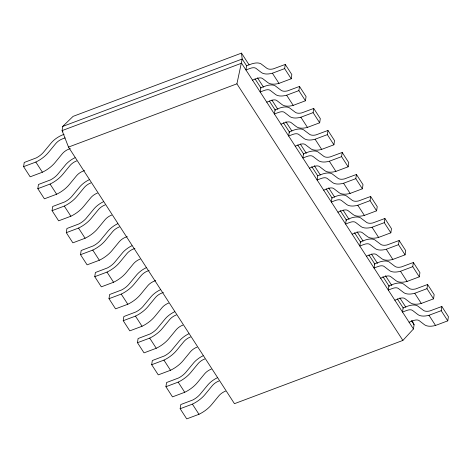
<?xml version="1.0" encoding="UTF-8"?>
<svg xmlns="http://www.w3.org/2000/svg" width="472" height="472" viewBox="0 0 472 472"><rect width="100%" height="100%" fill="white"/><g stroke="black" fill="none" stroke-linecap="round" stroke-linejoin="round"><path stroke-width="0.71" d="M70.322 148.556L68.965 149.069A8.679 4.319 -32.9 0 0 62.28 153.772L55.106 162.504A20.148 10.024 -32.9 0 1 42.403 172.221L30.167 176.817L23.6 166.657L24.225 162.474L36.279 157.896A13.175 6.555 -32.9 0 0 43.259 152.55L51.714 142.338A15.659 7.788 -32.9 0 1 61.891 135.175L64.098 134.319M84.559 170.563L83.196 171.076A8.679 4.319 -32.9 0 0 76.511 175.779L69.337 184.505A20.148 10.024 -32.9 0 1 56.64 194.228L44.403 198.824L37.831 188.664L38.456 184.475L50.51 179.897A13.175 6.555 -32.9 0 0 57.495 174.557L65.944 164.345A15.659 7.788 -32.9 0 1 74.995 157.695M249.104 64.859L241.505 53.112L73.089 116.366L62.723 126.419L62.097 130.608L68.499 147.081L234.46 403.678L402.876 340.424L413.454 328.972L414.08 324.789L412.351 320.854M97.433 193.083A8.679 4.319 -32.9 0 0 90.742 197.786L83.573 206.512A20.148 10.024 -32.9 0 1 70.871 216.235L58.634 220.831L52.067 210.671L52.693 206.482L64.747 201.904A13.175 6.555 -32.9 0 0 71.726 196.564L80.181 186.352A15.659 7.788 -32.9 0 1 89.226 179.702M111.663 215.09A8.679 4.319 -32.9 0 0 104.979 219.793L97.804 228.519A20.148 10.024 -32.9 0 1 85.102 238.242L72.871 242.838L66.298 232.678L66.924 228.489L78.977 223.911A13.175 6.555 -32.9 0 0 85.957 218.571L94.412 208.358A15.659 7.788 -32.9 0 1 103.462 201.709M127.257 236.584L125.894 237.097A8.679 4.319 -32.9 0 0 119.21 241.8L112.041 250.526A20.148 10.024 -32.9 0 1 99.338 260.249L87.102 264.845L80.535 254.685L81.16 250.496L93.214 245.918A13.175 6.555 -32.9 0 0 100.194 240.578L108.648 230.36A15.659 7.788 -32.9 0 1 117.693 223.716M140.131 259.098A8.679 4.319 -32.9 0 0 133.446 263.807L126.272 272.533A20.148 10.024 -32.9 0 1 113.569 282.256L101.332 286.846L94.766 276.692L95.391 272.503L107.445 267.925A13.175 6.555 -32.9 0 0 114.425 262.585L122.879 252.367A15.659 7.788 -32.9 0 1 131.924 245.723M155.725 280.598L154.362 281.106A8.679 4.319 -32.9 0 0 147.677 285.814L140.503 294.54A20.148 10.024 -32.9 0 1 127.806 304.257L115.569 308.853L108.997 298.699L109.622 294.51L121.676 289.932A13.175 6.555 -32.9 0 0 128.655 284.592L137.11 274.374A15.659 7.788 -32.9 0 1 146.161 267.724M168.598 303.113A8.679 4.319 -32.9 0 0 161.908 307.821L154.739 316.547A20.148 10.024 -32.9 0 1 142.037 326.264L129.8 330.86L123.233 320.706L123.859 316.517L135.912 311.939A13.175 6.555 -32.9 0 0 142.892 306.599L151.347 296.381A15.659 7.788 -32.9 0 1 160.392 289.731M182.829 325.119A8.679 4.319 -32.9 0 0 176.144 329.828L168.97 338.554A20.148 10.024 -32.9 0 1 156.267 348.271L144.031 352.867L137.464 342.713L138.089 338.524L150.143 333.946A13.175 6.555 -32.9 0 0 157.123 328.601L165.578 318.388A15.659 7.788 -32.9 0 1 174.628 311.738M197.06 347.127A8.679 4.319 -32.9 0 0 190.375 351.835L183.201 360.561A20.148 10.024 -32.9 0 1 170.504 370.278L158.267 374.874L151.695 364.72L152.32 360.531L164.38 355.953A13.175 6.555 -32.9 0 0 171.36 350.607L179.808 340.395A15.659 7.788 -32.9 0 1 188.859 333.745M211.297 369.133A8.679 4.319 -32.9 0 0 204.606 373.836L197.438 382.568A20.148 10.024 -32.9 0 1 184.735 392.285L172.498 396.881L165.932 386.727L166.557 382.538L178.611 377.96A13.175 6.555 -32.9 0 0 185.59 372.614L194.045 362.402A15.659 7.788 -32.9 0 1 203.09 355.752M225.527 391.141A8.679 4.319 -32.9 0 0 218.843 395.843L211.668 404.575A20.148 10.024 -32.9 0 1 198.972 414.292L186.735 418.888L180.162 408.728L180.788 404.545L192.841 399.967A13.175 6.555 -32.9 0 0 199.821 394.621L208.276 384.409A15.659 7.788 -32.9 0 1 217.327 377.759M284.64 68.617L285.265 64.428L273.229 68.9A13.175 6.555 -32.9 0 1 267.111 68.475L260.886 63.773A15.659 7.788 -32.9 0 0 251.765 63.862L246.567 65.785L245.941 69.974L250.018 68.446A8.679 4.319 -32.9 0 1 256.013 68.387L261.27 72.446A20.148 10.024 -32.9 0 0 272.403 73.213L284.64 68.617L291.212 78.777L278.976 83.373A20.148 10.024 -32.9 0 1 267.842 82.6L262.579 78.547A8.679 4.319 -32.9 0 0 256.591 78.6L252.508 80.134M291.212 78.777L291.838 74.588L285.265 64.428M298.876 90.624L299.502 86.435L287.466 90.907A13.175 6.555 -32.9 0 1 281.341 90.482L275.117 85.78A15.659 7.788 -32.9 0 0 266.002 85.869L260.798 87.792L260.172 91.981L264.255 90.453A8.679 4.319 -32.9 0 1 270.244 90.394L275.506 94.453A20.148 10.024 -32.9 0 0 286.64 95.22L298.876 90.624L305.443 100.778L293.206 105.374A20.148 10.024 -32.9 0 1 282.073 104.607L276.81 100.548A8.679 4.319 -32.9 0 0 270.822 100.607L266.745 102.141M305.443 100.778L306.068 96.595L299.502 86.435M313.107 112.631L313.732 108.442L301.697 112.914A13.175 6.555 -32.9 0 1 295.578 112.489L289.354 107.787A15.659 7.788 -32.9 0 0 280.232 107.876L275.034 109.799L274.409 113.988L278.486 112.454A8.679 4.319 -32.9 0 1 284.474 112.401L289.737 116.46A20.148 10.024 -32.9 0 0 300.87 117.227L313.107 112.631L319.68 122.785L307.443 127.381A20.148 10.024 -32.9 0 1 296.304 126.614L291.047 122.555A8.679 4.319 -32.9 0 0 285.053 122.614L280.976 124.148M319.68 122.785L320.305 118.602L313.732 108.442M317.733 175.82L317.107 180.009L321.184 178.475A8.679 4.319 -32.9 0 1 327.179 178.422L332.435 182.475A20.148 10.024 -32.9 0 0 343.569 183.248L355.805 178.652L356.431 174.463L344.395 178.929A13.175 6.555 -32.9 0 1 338.276 178.51L332.052 173.808A15.659 7.788 -32.9 0 0 322.931 173.891L317.733 175.82L311.744 166.563M327.338 134.638L327.969 130.449L315.927 134.921A13.175 6.555 -32.9 0 1 309.809 134.496L303.584 129.794A15.659 7.788 -32.9 0 0 294.463 129.883L289.265 131.806L288.64 135.995L292.717 134.461A8.679 4.319 -32.9 0 1 298.711 134.408L303.968 138.467A20.148 10.024 -32.9 0 0 315.107 139.234L327.338 134.638L333.911 144.792L321.674 149.388A20.148 10.024 -32.9 0 1 310.541 148.621L305.278 144.562A8.679 4.319 -32.9 0 0 299.289 144.621L295.207 146.155M333.911 144.792L334.536 140.603L327.969 130.449M341.575 156.645L342.2 152.456L330.164 156.922A13.175 6.555 -32.9 0 1 324.046 156.503L317.821 151.801A15.659 7.788 -32.9 0 0 308.7 151.89L303.496 153.813L302.871 158.002L306.953 156.468A8.679 4.319 -32.9 0 1 312.942 156.415L318.205 160.468A20.148 10.024 -32.9 0 0 329.338 161.241L341.575 156.645L348.141 166.799L335.905 171.395A20.148 10.024 -32.9 0 1 324.771 170.628L319.514 166.569A8.679 4.319 -32.9 0 0 313.52 166.628L309.443 168.156M348.141 166.799L348.767 162.61L342.2 152.456M323.674 190.163L327.751 188.635A8.679 4.319 -32.9 0 1 333.745 188.576L339.008 192.635A20.148 10.024 -32.9 0 0 350.141 193.402L362.378 188.806L363.003 184.617L356.431 174.463M370.042 200.659L370.667 196.47L358.626 200.936A13.175 6.555 -32.9 0 1 352.507 200.517L346.283 195.815A15.659 7.788 -32.9 0 0 337.161 195.898L331.963 197.827L331.338 202.016L335.415 200.482A8.679 4.319 -32.9 0 1 341.409 200.429L346.672 204.482A20.148 10.024 -32.9 0 0 357.805 205.249L370.042 200.659L376.609 210.813L364.372 215.409A20.148 10.024 -32.9 0 1 353.239 214.642L347.976 210.583A8.679 4.319 -32.9 0 0 341.988 210.642L337.905 212.17M376.609 210.813L377.234 206.624L370.667 196.47M384.273 222.66L384.898 218.477L372.862 222.943A13.175 6.555 -32.9 0 1 366.744 222.524L360.519 217.822A15.659 7.788 -32.9 0 0 351.398 217.905L346.2 219.834L345.569 224.023L349.652 222.489A8.679 4.319 -32.9 0 1 355.64 222.43L360.903 226.489A20.148 10.024 -32.9 0 0 372.036 227.256L384.273 222.66L390.84 232.82L378.603 237.416A20.148 10.024 -32.9 0 1 367.47 236.649L362.213 232.59A8.679 4.319 -32.9 0 0 356.218 232.649L352.142 234.177M390.84 232.82L391.465 228.631L384.898 218.477M398.504 244.667L399.129 240.484L387.093 244.95A13.175 6.555 -32.9 0 1 380.975 244.531L374.75 239.829A15.659 7.788 -32.9 0 0 365.629 239.912L360.431 241.841L359.806 246.03L363.882 244.496A8.679 4.319 -32.9 0 1 369.877 244.437L375.134 248.496A20.148 10.024 -32.9 0 0 386.267 249.263L398.504 244.667L405.076 254.827L392.84 259.423A20.148 10.024 -32.9 0 1 381.706 258.656L376.444 254.597A8.679 4.319 -32.9 0 0 370.455 254.65L366.372 256.184M405.076 254.827L405.702 250.638L399.129 240.484M412.74 266.674L413.366 262.485L401.33 266.957A13.175 6.555 -32.9 0 1 395.206 266.538L388.981 261.836A15.659 7.788 -32.9 0 0 379.866 261.919L374.662 263.848L374.036 268.037L378.119 266.503A8.679 4.319 -32.9 0 1 384.108 266.444L389.37 270.503A20.148 10.024 -32.9 0 0 400.504 271.27L412.74 266.674L419.307 276.834L407.07 281.43A20.148 10.024 -32.9 0 1 395.937 280.663L390.674 276.604A8.679 4.319 -32.9 0 0 384.686 276.657L380.609 278.191M419.307 276.834L419.933 272.645L413.366 262.485M426.971 288.681L427.597 284.492L415.561 288.964A13.175 6.555 -32.9 0 1 409.442 288.539L403.218 283.837A15.659 7.788 -32.9 0 0 394.096 283.926L388.898 285.855L388.273 290.038L392.35 288.51A8.679 4.319 -32.9 0 1 398.338 288.451L403.601 292.51A20.148 10.024 -32.9 0 0 414.735 293.277L426.971 288.681L433.544 298.841L421.307 303.437A20.148 10.024 -32.9 0 1 410.174 302.664L404.911 298.611A8.679 4.319 -32.9 0 0 398.917 298.664L394.84 300.198M433.544 298.841L434.169 294.652L427.597 284.492M441.208 310.688L441.833 306.499L429.791 310.971A13.175 6.555 -32.9 0 1 423.673 310.546L417.449 305.844A15.659 7.788 -32.9 0 0 408.327 305.933L403.129 307.856L402.504 312.045L406.581 310.517A8.679 4.319 -32.9 0 1 412.575 310.458L417.832 314.517A20.148 10.024 -32.9 0 0 428.971 315.284L441.208 310.688L447.775 320.848L435.538 325.444A20.148 10.024 -32.9 0 1 424.405 324.671L419.142 320.618A8.679 4.319 -32.9 0 0 413.153 320.671L409.071 322.205M447.775 320.848L448.4 316.659L441.833 306.499M402.876 340.424L236.915 83.827L242.189 59.018L241.505 53.112M62.723 126.419L242.189 59.018L246.585 65.814M65.112 137.889L62.392 138.91A8.679 4.319 -32.9 0 0 55.708 143.618L48.539 152.344A20.148 10.024 -32.9 0 1 35.837 162.061L23.6 166.657M68.499 147.081L236.915 83.827M37.831 188.664L50.067 184.068A20.148 10.024 -32.9 0 0 62.77 174.351L69.944 165.625A8.679 4.319 -32.9 0 1 76.629 160.917M52.067 210.671L64.304 206.075A20.148 10.024 -32.9 0 0 77.001 196.358L84.175 187.632A8.679 4.319 -32.9 0 1 90.86 182.924M66.298 232.678L78.535 228.082A20.148 10.024 -32.9 0 0 91.238 218.365L98.406 209.639A8.679 4.319 -32.9 0 1 105.097 204.931M80.535 254.685L92.766 250.089A20.148 10.024 -32.9 0 0 105.468 240.372L112.643 231.64A8.679 4.319 -32.9 0 1 119.328 226.938M134.921 248.431L133.558 248.945A8.679 4.319 -32.9 0 0 126.874 253.647L119.705 262.379A20.148 10.024 -32.9 0 1 107.002 272.096L94.766 276.692M149.152 270.438L147.795 270.952A8.679 4.319 -32.9 0 0 141.104 275.654L133.936 284.386A20.148 10.024 -32.9 0 1 121.233 294.103L108.997 298.699M163.389 292.445L162.026 292.959A8.679 4.319 -32.9 0 0 155.341 297.661L148.167 306.387A20.148 10.024 -32.9 0 1 135.47 316.11L123.233 320.706M137.464 342.713L149.701 338.117A20.148 10.024 -32.9 0 0 162.403 328.394L169.572 319.668A8.679 4.319 -32.9 0 1 176.262 314.966M151.695 364.72L163.931 360.124A20.148 10.024 -32.9 0 0 176.634 350.401L183.809 341.675A8.679 4.319 -32.9 0 1 190.493 336.973M165.932 386.727L178.168 382.131A20.148 10.024 -32.9 0 0 190.865 372.408L198.039 363.682A8.679 4.319 -32.9 0 1 204.724 358.974M180.162 408.728L192.399 404.138A20.148 10.024 -32.9 0 0 205.102 394.415L212.27 385.689A8.679 4.319 -32.9 0 1 218.961 380.981M355.805 178.652L362.378 188.806M272.403 73.213L278.976 83.373M286.64 95.22L293.206 105.374M300.87 117.227L307.443 127.381M315.107 139.234L321.674 149.388M329.338 161.241L335.905 171.395M343.569 183.248L350.141 193.402M357.805 205.249L364.372 215.409M372.036 227.256L378.603 237.416M386.267 249.263L392.84 259.423M400.504 271.27L407.07 281.43M414.735 293.277L421.307 303.437M428.971 315.284L435.538 325.444M257.5 77.845L263.5 87.119M271.901 100.105L277.896 109.38M285.896 121.746L291.897 131.021M300.292 144.001L306.293 153.276M314.287 165.642L320.287 174.917M328.683 187.903L334.683 197.178M343.079 210.164L349.079 219.439M357.08 231.805L363.074 241.08M371.476 254.066L377.47 263.341M385.471 275.707L391.872 285.595M399.867 297.962L405.867 307.237M254.98 78.794L260.975 88.063M269.37 101.043L275.365 110.318M283.359 122.679L289.755 132.567M297.749 144.928L303.75 154.197M326.134 188.812L332.129 198.081M340.123 210.441L346.519 220.335M354.513 232.696L360.909 242.584M368.909 254.945L374.904 264.214M382.898 276.58L389.294 286.469M397.288 298.829L403.283 308.098M411.277 320.458L414.08 324.789M413.454 328.972L241.564 63.207L62.097 130.608L62.894 131.847M35.837 162.061L42.403 172.221M50.067 184.068L56.64 194.228M64.304 206.075L70.871 216.235M78.535 228.082L85.102 238.242M92.766 250.089L99.338 260.249M107.002 272.096L113.569 282.256M121.233 294.103L127.806 304.257M135.47 316.11L142.037 326.264M149.701 338.117L156.267 348.271M163.931 360.124L170.504 370.278M178.168 382.131L184.735 392.285M192.399 404.138L198.972 414.292"/></g></svg>
